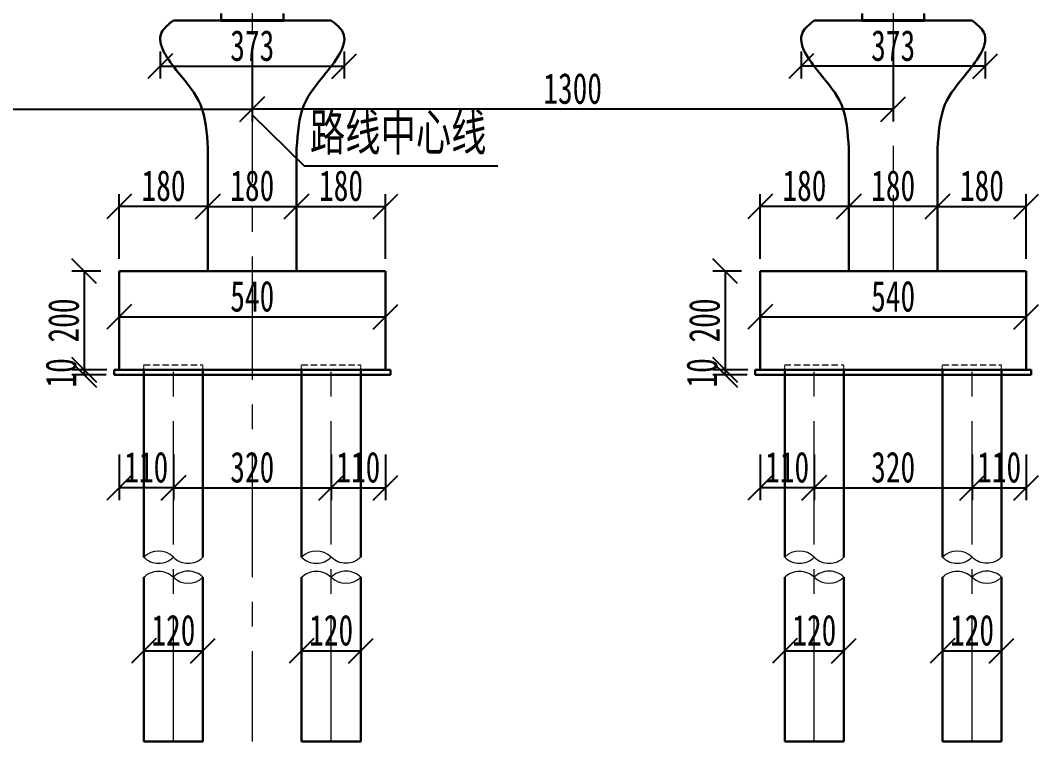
# Model space of a CAD drawing. Extents: x -2611510 to 954358, y -247163 to 181535.
# Drawn here: x 774715 to 795366, y -247163 to -232535 of the extents above; entities that cross this region are included whole.
import ezdxf

# ---------------------------------------------------------------- set-up
doc = ezdxf.new("R2010")
doc.units = 0
for name, pattern in [('CENTER', [2, 1.25, -0.25, 0.25, -0.25]), ('CONTINOUS', [0]), ('HIDDEN', [9.525, 6.35, -3.175])]:
    doc.linetypes.add(name, pattern=pattern)
doc.layers.get('Defpoints').update_dxf_attribs({"color": 8})
doc.layers.add('Dim', color=4, linetype='Continuous')
for name, color, linetype, lineweight in [('中心线', 2, 'CENTER', 15), ('标注', 3, 'Continuous', 18), ('桥塔结构', 4, 'Continuous', 40), ('细线', 6, 'Continuous', 18), ('结构', 1, 'Continuous', 30), ('虚线', 6, 'HIDDEN', 15)]:
    doc.layers.add(name, color=color, linetype=linetype, lineweight=lineweight)
doc.styles.add('fs', font='仿宋_GB2312.TTF', dxfattribs={"width": 0.7})
doc.styles.get("Standard").update_dxf_attribs({"font": '仿宋_GB2312.TTF', "width": 0.7})
doc.dimstyles.new('250-1', dxfattribs={"dimscale": 250, "dimtxt": 2.5, "dimasz": 2, "dimexe": 1, "dimexo": 1, "dimgap": 0, "dimtad": 0, "dimdec": 0, "dimlfac": 0.1, "dimrnd": 0.1, "dimzin": 12, "dimdsep": 46, "dimtxsty": 'Standard', "dimblk": 'OBLIQUE', "dimcen": -1, "dimclrd": 4, "dimclre": 256, "dimclrt": 4, "dimadec": 4, "dimazin": 0, "dimtp": 2, "dimtm": 3, "dimtfac": 0.5, "dimtdec": 0, "dimtmove": 2, "dimatfit": 3, "dimldrblk": 'OBLIQUE', "dimfxl": 5, "dimfxlon": 1, "dimtvp": 0.7, "dimtolj": 1, "dimtzin": 12, "dimarcsym": 0})

# ---------------------------------------------------------------- blocks, each defined once
blk = doc.blocks.new('_Oblique')
at = {"color": 0, "linetype": 'ByBlock', "lineweight": -2}
blk.add_line((-0.5, -0.5), (0.5, 0.5), dxfattribs=at)
blk = doc.blocks.new('*D234')
at = {"layer": 'Defpoints', "color": 0, "transparency": 16777216}
for p in [(777218, -244398), (778418, -244398), (778418, -245322)]:
    blk.add_point(p, dxfattribs=at)
at = {"layer": 'Dim', "lineweight": -2, "transparency": 16777216}
for p, q in [((777218, -244648), (777218, -245572)), ((778418, -244648), (778418, -245572))]:
    blk.add_line(p, q, dxfattribs=at)
at = {"layer": 'Dim', "color": 4, "lineweight": -2, "transparency": 16777216}
blk.add_line((777218, -245322), (778418, -245322), dxfattribs=at)
at = {"layer": 'Dim', "color": 4, "lineweight": -2, "transparency": 16777216, "xscale": 500, "yscale": 500, "zscale": 500, "rotation": 180}
blk.add_blockref('_Oblique', (777218, -245322), dxfattribs=at)
at = {"layer": 'Dim', "color": 4, "lineweight": -2, "transparency": 16777216, "xscale": 500, "yscale": 500, "zscale": 500}
blk.add_blockref('_Oblique', (778418, -245322), dxfattribs=at)
at = {"layer": 'Dim', "color": 4, "transparency": 16777216, "insert": (777818, -244906), "char_height": 625, "attachment_point": 5}
blk.add_mtext('\\A1;120', dxfattribs=at)
blk = doc.blocks.new('*D235')
at = {"layer": 'Defpoints', "color": 0, "transparency": 16777216}
for p in [(777818, -241092), (781018, -241092), (781018, -242016)]:
    blk.add_point(p, dxfattribs=at)
at = {"layer": 'Dim', "lineweight": -2, "transparency": 16777216}
for p, q in [((777818, -241342), (777818, -242266)), ((781018, -241342), (781018, -242266))]:
    blk.add_line(p, q, dxfattribs=at)
at = {"layer": 'Dim', "color": 4, "lineweight": -2, "transparency": 16777216}
blk.add_line((777818, -242016), (781018, -242016), dxfattribs=at)
at = {"layer": 'Dim', "color": 4, "lineweight": -2, "transparency": 16777216, "xscale": 500, "yscale": 500, "zscale": 500, "rotation": 180}
blk.add_blockref('_Oblique', (777818, -242016), dxfattribs=at)
at = {"layer": 'Dim', "color": 4, "lineweight": -2, "transparency": 16777216, "xscale": 500, "yscale": 500, "zscale": 500}
blk.add_blockref('_Oblique', (781018, -242016), dxfattribs=at)
at = {"layer": 'Dim', "color": 4, "transparency": 16777216, "insert": (779418, -241600), "char_height": 625, "attachment_point": 5}
blk.add_mtext('\\A1;320', dxfattribs=at)
blk = doc.blocks.new('*D236')
at = {"layer": 'Defpoints', "color": 0, "transparency": 16777216}
for p in [(780418, -244398), (781618, -244398), (781618, -245322)]:
    blk.add_point(p, dxfattribs=at)
at = {"layer": 'Dim', "lineweight": -2, "transparency": 16777216}
for p, q in [((780418, -244648), (780418, -245572)), ((781618, -244648), (781618, -245572))]:
    blk.add_line(p, q, dxfattribs=at)
at = {"layer": 'Dim', "color": 4, "lineweight": -2, "transparency": 16777216}
blk.add_line((780418, -245322), (781618, -245322), dxfattribs=at)
at = {"layer": 'Dim', "color": 4, "lineweight": -2, "transparency": 16777216, "xscale": 500, "yscale": 500, "zscale": 500, "rotation": 180}
blk.add_blockref('_Oblique', (780418, -245322), dxfattribs=at)
at = {"layer": 'Dim', "color": 4, "lineweight": -2, "transparency": 16777216, "xscale": 500, "yscale": 500, "zscale": 500}
blk.add_blockref('_Oblique', (781618, -245322), dxfattribs=at)
at = {"layer": 'Dim', "color": 4, "transparency": 16777216, "insert": (781018, -244906), "char_height": 625, "attachment_point": 5}
blk.add_mtext('\\A1;120', dxfattribs=at)
blk = doc.blocks.new('*D237')
at = {"layer": 'Defpoints', "color": 0, "transparency": 16777216}
for p in [(781018, -241092), (782118, -241092), (782118, -242016)]:
    blk.add_point(p, dxfattribs=at)
at = {"layer": 'Dim', "lineweight": -2, "transparency": 16777216}
for p, q in [((781018, -241342), (781018, -242266)), ((782118, -241342), (782118, -242266))]:
    blk.add_line(p, q, dxfattribs=at)
at = {"layer": 'Dim', "color": 4, "lineweight": -2, "transparency": 16777216}
blk.add_line((781018, -242016), (782118, -242016), dxfattribs=at)
at = {"layer": 'Dim', "color": 4, "lineweight": -2, "transparency": 16777216, "xscale": 500, "yscale": 500, "zscale": 500, "rotation": 180}
blk.add_blockref('_Oblique', (781018, -242016), dxfattribs=at)
at = {"layer": 'Dim', "color": 4, "lineweight": -2, "transparency": 16777216, "xscale": 500, "yscale": 500, "zscale": 500}
blk.add_blockref('_Oblique', (782118, -242016), dxfattribs=at)
at = {"layer": 'Dim', "color": 4, "transparency": 16777216, "insert": (781568, -241600), "char_height": 625, "attachment_point": 5}
blk.add_mtext('\\A1;110', dxfattribs=at)
blk = doc.blocks.new('*D238')
at = {"layer": 'Defpoints', "color": 0, "transparency": 16777216}
for p in [(776718, -241092), (777818, -241092), (776718, -242016)]:
    blk.add_point(p, dxfattribs=at)
at = {"layer": 'Dim', "lineweight": -2, "transparency": 16777216}
for p, q in [((776718, -241342), (776718, -242266)), ((777818, -241342), (777818, -242266))]:
    blk.add_line(p, q, dxfattribs=at)
at = {"layer": 'Dim', "color": 4, "lineweight": -2, "transparency": 16777216}
blk.add_line((777818, -242016), (776718, -242016), dxfattribs=at)
at = {"layer": 'Dim', "color": 4, "lineweight": -2, "transparency": 16777216, "xscale": 500, "yscale": 500, "zscale": 500, "rotation": 180}
blk.add_blockref('_Oblique', (776718, -242016), dxfattribs=at)
at = {"layer": 'Dim', "color": 4, "lineweight": -2, "transparency": 16777216, "xscale": 500, "yscale": 500, "zscale": 500}
blk.add_blockref('_Oblique', (777818, -242016), dxfattribs=at)
at = {"layer": 'Dim', "color": 4, "transparency": 16777216, "insert": (777268, -241600), "char_height": 625, "attachment_point": 5}
blk.add_mtext('\\A1;110', dxfattribs=at)
blk = doc.blocks.new('*D239')
at = {"layer": 'Defpoints', "color": 0, "transparency": 16777216}
for p in [(776718, -237622), (782118, -237622), (782118, -238550)]:
    blk.add_point(p, dxfattribs=at)
at = {"layer": 'Dim', "lineweight": -2, "transparency": 16777216}
for p, q in [((776718, -237872), (776718, -238800)), ((782118, -237872), (782118, -238800))]:
    blk.add_line(p, q, dxfattribs=at)
at = {"layer": 'Dim', "color": 4, "lineweight": -2, "transparency": 16777216}
blk.add_line((776718, -238550), (782118, -238550), dxfattribs=at)
at = {"layer": 'Dim', "color": 4, "lineweight": -2, "transparency": 16777216, "xscale": 500, "yscale": 500, "zscale": 500, "rotation": 180}
blk.add_blockref('_Oblique', (776718, -238550), dxfattribs=at)
at = {"layer": 'Dim', "color": 4, "lineweight": -2, "transparency": 16777216, "xscale": 500, "yscale": 500, "zscale": 500}
blk.add_blockref('_Oblique', (782118, -238550), dxfattribs=at)
at = {"layer": 'Dim', "color": 4, "transparency": 16777216, "insert": (779418, -238133), "char_height": 625, "attachment_point": 5}
blk.add_mtext('\\A1;540', dxfattribs=at)
blk = doc.blocks.new('*D240')
at = {"layer": 'Defpoints', "color": 0, "transparency": 16777216}
for p in [(776009, -239722), (776708, -239722), (776718, -239622)]:
    blk.add_point(p, dxfattribs=at)
at = {"layer": 'Dim', "lineweight": -2, "transparency": 16777216}
for p, q in [((776468, -239622), (775759, -239622)), ((776458, -239722), (775759, -239722))]:
    blk.add_line(p, q, dxfattribs=at)
at = {"layer": 'Dim', "color": 4, "lineweight": -2, "transparency": 16777216}
blk.add_line((776009, -239622), (776009, -239722), dxfattribs=at)
at = {"layer": 'Dim', "color": 4, "lineweight": -2, "transparency": 16777216, "xscale": 500, "yscale": 500, "zscale": 500}
for p, rotation in [((776009, -239622), 90), ((776009, -239722), 270)]:
    blk.add_blockref('_Oblique', p, dxfattribs=dict(at, rotation=rotation))
at = {"layer": 'Dim', "color": 4, "transparency": 16777216, "insert": (775540, -239684), "char_height": 625, "attachment_point": 5, "rotation": 90}
blk.add_mtext('\\A1;10', dxfattribs=at)
blk = doc.blocks.new('*D241')
at = {"layer": 'Defpoints', "color": 0, "transparency": 16777216}
for p in [(776594, -237622), (776009, -239622), (776594, -239622)]:
    blk.add_point(p, dxfattribs=at)
at = {"layer": 'Dim', "lineweight": -2, "transparency": 16777216}
for p, q in [((776344, -237622), (775759, -237622)), ((776344, -239622), (775759, -239622))]:
    blk.add_line(p, q, dxfattribs=at)
at = {"layer": 'Dim', "color": 4, "lineweight": -2, "transparency": 16777216}
blk.add_line((776009, -237622), (776009, -239622), dxfattribs=at)
at = {"layer": 'Dim', "color": 4, "lineweight": -2, "transparency": 16777216, "xscale": 500, "yscale": 500, "zscale": 500}
for p, rotation in [((776009, -237622), 90), ((776009, -239622), 270)]:
    blk.add_blockref('_Oblique', p, dxfattribs=dict(at, rotation=rotation))
at = {"layer": 'Dim', "color": 4, "transparency": 16777216, "insert": (775593, -238622), "char_height": 625, "attachment_point": 5, "rotation": 90}
blk.add_mtext('\\A1;200', dxfattribs=at)
blk = doc.blocks.new('*D242')
at = {"layer": 'Defpoints', "color": 0, "transparency": 16777216}
for p in [(790216, -244398), (791416, -244398), (791416, -245322)]:
    blk.add_point(p, dxfattribs=at)
at = {"layer": 'Dim', "lineweight": -2, "transparency": 16777216}
for p, q in [((790216, -244648), (790216, -245572)), ((791416, -244648), (791416, -245572))]:
    blk.add_line(p, q, dxfattribs=at)
at = {"layer": 'Dim', "color": 4, "lineweight": -2, "transparency": 16777216}
blk.add_line((790216, -245322), (791416, -245322), dxfattribs=at)
at = {"layer": 'Dim', "color": 4, "lineweight": -2, "transparency": 16777216, "xscale": 500, "yscale": 500, "zscale": 500, "rotation": 180}
blk.add_blockref('_Oblique', (790216, -245322), dxfattribs=at)
at = {"layer": 'Dim', "color": 4, "lineweight": -2, "transparency": 16777216, "xscale": 500, "yscale": 500, "zscale": 500}
blk.add_blockref('_Oblique', (791416, -245322), dxfattribs=at)
at = {"layer": 'Dim', "color": 4, "transparency": 16777216, "insert": (790816, -244906), "char_height": 625, "attachment_point": 5}
blk.add_mtext('\\A1;120', dxfattribs=at)
blk = doc.blocks.new('*D243')
at = {"layer": 'Defpoints', "color": 0, "transparency": 16777216}
for p in [(790816, -241092), (794016, -241092), (794016, -242016)]:
    blk.add_point(p, dxfattribs=at)
at = {"layer": 'Dim', "lineweight": -2, "transparency": 16777216}
for p, q in [((790816, -241342), (790816, -242266)), ((794016, -241342), (794016, -242266))]:
    blk.add_line(p, q, dxfattribs=at)
at = {"layer": 'Dim', "color": 4, "lineweight": -2, "transparency": 16777216}
blk.add_line((790816, -242016), (794016, -242016), dxfattribs=at)
at = {"layer": 'Dim', "color": 4, "lineweight": -2, "transparency": 16777216, "xscale": 500, "yscale": 500, "zscale": 500, "rotation": 180}
blk.add_blockref('_Oblique', (790816, -242016), dxfattribs=at)
at = {"layer": 'Dim', "color": 4, "lineweight": -2, "transparency": 16777216, "xscale": 500, "yscale": 500, "zscale": 500}
blk.add_blockref('_Oblique', (794016, -242016), dxfattribs=at)
at = {"layer": 'Dim', "color": 4, "transparency": 16777216, "insert": (792416, -241600), "char_height": 625, "attachment_point": 5}
blk.add_mtext('\\A1;320', dxfattribs=at)
blk = doc.blocks.new('*D244')
at = {"layer": 'Defpoints', "color": 0, "transparency": 16777216}
for p in [(793416, -244398), (794616, -244398), (794616, -245322)]:
    blk.add_point(p, dxfattribs=at)
at = {"layer": 'Dim', "lineweight": -2, "transparency": 16777216}
for p, q in [((793416, -244648), (793416, -245572)), ((794616, -244648), (794616, -245572))]:
    blk.add_line(p, q, dxfattribs=at)
at = {"layer": 'Dim', "color": 4, "lineweight": -2, "transparency": 16777216}
blk.add_line((793416, -245322), (794616, -245322), dxfattribs=at)
at = {"layer": 'Dim', "color": 4, "lineweight": -2, "transparency": 16777216, "xscale": 500, "yscale": 500, "zscale": 500, "rotation": 180}
blk.add_blockref('_Oblique', (793416, -245322), dxfattribs=at)
at = {"layer": 'Dim', "color": 4, "lineweight": -2, "transparency": 16777216, "xscale": 500, "yscale": 500, "zscale": 500}
blk.add_blockref('_Oblique', (794616, -245322), dxfattribs=at)
at = {"layer": 'Dim', "color": 4, "transparency": 16777216, "insert": (794016, -244906), "char_height": 625, "attachment_point": 5}
blk.add_mtext('\\A1;120', dxfattribs=at)
blk = doc.blocks.new('*D245')
at = {"layer": 'Defpoints', "color": 0, "transparency": 16777216}
for p in [(794016, -241092), (795116, -241092), (795116, -242016)]:
    blk.add_point(p, dxfattribs=at)
at = {"layer": 'Dim', "lineweight": -2, "transparency": 16777216}
for p, q in [((794016, -241342), (794016, -242266)), ((795116, -241342), (795116, -242266))]:
    blk.add_line(p, q, dxfattribs=at)
at = {"layer": 'Dim', "color": 4, "lineweight": -2, "transparency": 16777216}
blk.add_line((794016, -242016), (795116, -242016), dxfattribs=at)
at = {"layer": 'Dim', "color": 4, "lineweight": -2, "transparency": 16777216, "xscale": 500, "yscale": 500, "zscale": 500, "rotation": 180}
blk.add_blockref('_Oblique', (794016, -242016), dxfattribs=at)
at = {"layer": 'Dim', "color": 4, "lineweight": -2, "transparency": 16777216, "xscale": 500, "yscale": 500, "zscale": 500}
blk.add_blockref('_Oblique', (795116, -242016), dxfattribs=at)
at = {"layer": 'Dim', "color": 4, "transparency": 16777216, "insert": (794566, -241600), "char_height": 625, "attachment_point": 5}
blk.add_mtext('\\A1;110', dxfattribs=at)
blk = doc.blocks.new('*D246')
at = {"layer": 'Defpoints', "color": 0, "transparency": 16777216}
for p in [(789716, -241092), (790816, -241092), (789716, -242016)]:
    blk.add_point(p, dxfattribs=at)
at = {"layer": 'Dim', "lineweight": -2, "transparency": 16777216}
for p, q in [((789716, -241342), (789716, -242266)), ((790816, -241342), (790816, -242266))]:
    blk.add_line(p, q, dxfattribs=at)
at = {"layer": 'Dim', "color": 4, "lineweight": -2, "transparency": 16777216}
blk.add_line((790816, -242016), (789716, -242016), dxfattribs=at)
at = {"layer": 'Dim', "color": 4, "lineweight": -2, "transparency": 16777216, "xscale": 500, "yscale": 500, "zscale": 500, "rotation": 180}
blk.add_blockref('_Oblique', (789716, -242016), dxfattribs=at)
at = {"layer": 'Dim', "color": 4, "lineweight": -2, "transparency": 16777216, "xscale": 500, "yscale": 500, "zscale": 500}
blk.add_blockref('_Oblique', (790816, -242016), dxfattribs=at)
at = {"layer": 'Dim', "color": 4, "transparency": 16777216, "insert": (790266, -241600), "char_height": 625, "attachment_point": 5}
blk.add_mtext('\\A1;110', dxfattribs=at)
blk = doc.blocks.new('*D247')
at = {"layer": 'Defpoints', "color": 0, "transparency": 16777216}
for p in [(789716, -237622), (795116, -237622), (795116, -238550)]:
    blk.add_point(p, dxfattribs=at)
at = {"layer": 'Dim', "lineweight": -2, "transparency": 16777216}
for p, q in [((789716, -237872), (789716, -238800)), ((795116, -237872), (795116, -238800))]:
    blk.add_line(p, q, dxfattribs=at)
at = {"layer": 'Dim', "color": 4, "lineweight": -2, "transparency": 16777216}
blk.add_line((789716, -238550), (795116, -238550), dxfattribs=at)
at = {"layer": 'Dim', "color": 4, "lineweight": -2, "transparency": 16777216, "xscale": 500, "yscale": 500, "zscale": 500, "rotation": 180}
blk.add_blockref('_Oblique', (789716, -238550), dxfattribs=at)
at = {"layer": 'Dim', "color": 4, "lineweight": -2, "transparency": 16777216, "xscale": 500, "yscale": 500, "zscale": 500}
blk.add_blockref('_Oblique', (795116, -238550), dxfattribs=at)
at = {"layer": 'Dim', "color": 4, "transparency": 16777216, "insert": (792416, -238133), "char_height": 625, "attachment_point": 5}
blk.add_mtext('\\A1;540', dxfattribs=at)
blk = doc.blocks.new('*D248')
at = {"layer": 'Defpoints', "color": 0, "transparency": 16777216}
for p in [(789007, -239722), (789706, -239722), (789716, -239622)]:
    blk.add_point(p, dxfattribs=at)
at = {"layer": 'Dim', "lineweight": -2, "transparency": 16777216}
for p, q in [((789466, -239622), (788757, -239622)), ((789456, -239722), (788757, -239722))]:
    blk.add_line(p, q, dxfattribs=at)
at = {"layer": 'Dim', "color": 4, "lineweight": -2, "transparency": 16777216}
blk.add_line((789007, -239622), (789007, -239722), dxfattribs=at)
at = {"layer": 'Dim', "color": 4, "lineweight": -2, "transparency": 16777216, "xscale": 500, "yscale": 500, "zscale": 500}
for p, rotation in [((789007, -239622), 90), ((789007, -239722), 270)]:
    blk.add_blockref('_Oblique', p, dxfattribs=dict(at, rotation=rotation))
at = {"layer": 'Dim', "color": 4, "transparency": 16777216, "insert": (788538, -239684), "char_height": 625, "attachment_point": 5, "rotation": 90}
blk.add_mtext('\\A1;10', dxfattribs=at)
blk = doc.blocks.new('*D249')
at = {"layer": 'Defpoints', "color": 0, "transparency": 16777216}
for p in [(789592, -237622), (789007, -239622), (789592, -239622)]:
    blk.add_point(p, dxfattribs=at)
at = {"layer": 'Dim', "lineweight": -2, "transparency": 16777216}
for p, q in [((789342, -237622), (788757, -237622)), ((789342, -239622), (788757, -239622))]:
    blk.add_line(p, q, dxfattribs=at)
at = {"layer": 'Dim', "color": 4, "lineweight": -2, "transparency": 16777216}
blk.add_line((789007, -237622), (789007, -239622), dxfattribs=at)
at = {"layer": 'Dim', "color": 4, "lineweight": -2, "transparency": 16777216, "xscale": 500, "yscale": 500, "zscale": 500}
for p, rotation in [((789007, -237622), 90), ((789007, -239622), 270)]:
    blk.add_blockref('_Oblique', p, dxfattribs=dict(at, rotation=rotation))
at = {"layer": 'Dim', "color": 4, "transparency": 16777216, "insert": (788591, -238622), "char_height": 625, "attachment_point": 5, "rotation": 90}
blk.add_mtext('\\A1;200', dxfattribs=at)
blk = doc.blocks.new('*D333')
at = {"layer": 'Defpoints', "color": 0}
for p in [(776718, -236308), (776718, -237622), (778518, -237622)]:
    blk.add_point(p, dxfattribs=at)
at = {"layer": 'Dim', "lineweight": -2}
for p, q in [((776718, -237372), (776718, -236058)), ((778518, -237372), (778518, -236058))]:
    blk.add_line(p, q, dxfattribs=at)
at = {"layer": 'Dim', "color": 4, "lineweight": -2}
blk.add_line((778518, -236308), (776718, -236308), dxfattribs=at)
at = {"layer": 'Dim', "color": 4, "lineweight": -2, "xscale": 500, "yscale": 500, "zscale": 500, "rotation": 180}
blk.add_blockref('_Oblique', (776718, -236308), dxfattribs=at)
at = {"layer": 'Dim', "color": 4, "lineweight": -2, "xscale": 500, "yscale": 500, "zscale": 500}
blk.add_blockref('_Oblique', (778518, -236308), dxfattribs=at)
at = {"layer": 'Dim', "color": 4, "insert": (777618, -235891), "char_height": 625, "attachment_point": 5}
blk.add_mtext('\\A1;180', dxfattribs=at)
blk = doc.blocks.new('*D334')
at = {"layer": 'Defpoints', "color": 0}
for p in [(782118, -236308), (780318, -237622), (782118, -237622)]:
    blk.add_point(p, dxfattribs=at)
at = {"layer": 'Dim', "lineweight": -2}
for p, q in [((780318, -237372), (780318, -236058)), ((782118, -237372), (782118, -236058))]:
    blk.add_line(p, q, dxfattribs=at)
at = {"layer": 'Dim', "color": 4, "lineweight": -2}
blk.add_line((780318, -236308), (782118, -236308), dxfattribs=at)
at = {"layer": 'Dim', "color": 4, "lineweight": -2, "xscale": 500, "yscale": 500, "zscale": 500, "rotation": 180}
blk.add_blockref('_Oblique', (780318, -236308), dxfattribs=at)
at = {"layer": 'Dim', "color": 4, "lineweight": -2, "xscale": 500, "yscale": 500, "zscale": 500}
blk.add_blockref('_Oblique', (782118, -236308), dxfattribs=at)
at = {"layer": 'Dim', "color": 4, "insert": (781218, -235891), "char_height": 625, "attachment_point": 5}
blk.add_mtext('\\A1;180', dxfattribs=at)
blk = doc.blocks.new('*D335')
at = {"layer": 'Defpoints', "color": 0}
for p in [(777551, -232918), (781285, -232918), (781285, -233466)]:
    blk.add_point(p, dxfattribs=at)
at = {"layer": 'Dim', "lineweight": -2}
for p, q in [((777551, -233168), (777551, -233716)), ((781285, -233168), (781285, -233716))]:
    blk.add_line(p, q, dxfattribs=at)
at = {"layer": 'Dim', "color": 4, "lineweight": -2}
blk.add_line((777551, -233466), (781285, -233466), dxfattribs=at)
at = {"layer": 'Dim', "color": 4, "lineweight": -2, "xscale": 500, "yscale": 500, "zscale": 500, "rotation": 180}
blk.add_blockref('_Oblique', (777551, -233466), dxfattribs=at)
at = {"layer": 'Dim', "color": 4, "lineweight": -2, "xscale": 500, "yscale": 500, "zscale": 500}
blk.add_blockref('_Oblique', (781285, -233466), dxfattribs=at)
at = {"layer": 'Dim', "color": 4, "insert": (779418, -233050), "char_height": 625, "attachment_point": 5}
blk.add_mtext('\\A1;373', dxfattribs=at)
blk = doc.blocks.new('*D336')
at = {"layer": 'Defpoints', "color": 0}
for p in [(780318, -236308), (778518, -236833), (780318, -236833)]:
    blk.add_point(p, dxfattribs=at)
at = {"layer": 'Dim', "lineweight": -2}
for p, q in [((778518, -236583), (778518, -236058)), ((780318, -236583), (780318, -236058))]:
    blk.add_line(p, q, dxfattribs=at)
at = {"layer": 'Dim', "color": 4, "lineweight": -2}
blk.add_line((778518, -236308), (780318, -236308), dxfattribs=at)
at = {"layer": 'Dim', "color": 4, "lineweight": -2, "xscale": 500, "yscale": 500, "zscale": 500, "rotation": 180}
blk.add_blockref('_Oblique', (778518, -236308), dxfattribs=at)
at = {"layer": 'Dim', "color": 4, "lineweight": -2, "xscale": 500, "yscale": 500, "zscale": 500}
blk.add_blockref('_Oblique', (780318, -236308), dxfattribs=at)
at = {"layer": 'Dim', "color": 4, "insert": (779418, -235891), "char_height": 625, "attachment_point": 5}
blk.add_mtext('\\A1;180', dxfattribs=at)
blk = doc.blocks.new('*D337')
at = {"layer": 'Defpoints', "color": 0}
for p in [(795116, -236308), (793316, -237622), (795116, -237622)]:
    blk.add_point(p, dxfattribs=at)
at = {"layer": 'Dim', "lineweight": -2}
for p, q in [((793316, -237372), (793316, -236058)), ((795116, -237372), (795116, -236058))]:
    blk.add_line(p, q, dxfattribs=at)
at = {"layer": 'Dim', "color": 4, "lineweight": -2}
blk.add_line((793316, -236308), (795116, -236308), dxfattribs=at)
at = {"layer": 'Dim', "color": 4, "lineweight": -2, "xscale": 500, "yscale": 500, "zscale": 500, "rotation": 180}
blk.add_blockref('_Oblique', (793316, -236308), dxfattribs=at)
at = {"layer": 'Dim', "color": 4, "lineweight": -2, "xscale": 500, "yscale": 500, "zscale": 500}
blk.add_blockref('_Oblique', (795116, -236308), dxfattribs=at)
at = {"layer": 'Dim', "color": 4, "insert": (794216, -235891), "char_height": 625, "attachment_point": 5}
blk.add_mtext('\\A1;180', dxfattribs=at)
blk = doc.blocks.new('*D338')
at = {"layer": 'Defpoints', "color": 0}
for p in [(789716, -236308), (789716, -237622), (791516, -237622)]:
    blk.add_point(p, dxfattribs=at)
at = {"layer": 'Dim', "lineweight": -2}
for p, q in [((789716, -237372), (789716, -236058)), ((791516, -237372), (791516, -236058))]:
    blk.add_line(p, q, dxfattribs=at)
at = {"layer": 'Dim', "color": 4, "lineweight": -2}
blk.add_line((791516, -236308), (789716, -236308), dxfattribs=at)
at = {"layer": 'Dim', "color": 4, "lineweight": -2, "xscale": 500, "yscale": 500, "zscale": 500, "rotation": 180}
blk.add_blockref('_Oblique', (789716, -236308), dxfattribs=at)
at = {"layer": 'Dim', "color": 4, "lineweight": -2, "xscale": 500, "yscale": 500, "zscale": 500}
blk.add_blockref('_Oblique', (791516, -236308), dxfattribs=at)
at = {"layer": 'Dim', "color": 4, "insert": (790616, -235891), "char_height": 625, "attachment_point": 5}
blk.add_mtext('\\A1;180', dxfattribs=at)
blk = doc.blocks.new('*D339')
at = {"layer": 'Defpoints', "color": 0}
for p in [(790549, -232918), (794283, -232918), (790549, -233466)]:
    blk.add_point(p, dxfattribs=at)
at = {"layer": 'Dim', "lineweight": -2}
for p, q in [((790549, -233168), (790549, -233716)), ((794283, -233168), (794283, -233716))]:
    blk.add_line(p, q, dxfattribs=at)
at = {"layer": 'Dim', "color": 4, "lineweight": -2}
blk.add_line((794283, -233466), (790549, -233466), dxfattribs=at)
at = {"layer": 'Dim', "color": 4, "lineweight": -2, "xscale": 500, "yscale": 500, "zscale": 500, "rotation": 180}
blk.add_blockref('_Oblique', (790549, -233466), dxfattribs=at)
at = {"layer": 'Dim', "color": 4, "lineweight": -2, "xscale": 500, "yscale": 500, "zscale": 500}
blk.add_blockref('_Oblique', (794283, -233466), dxfattribs=at)
at = {"layer": 'Dim', "color": 4, "insert": (792416, -233050), "char_height": 625, "attachment_point": 5}
blk.add_mtext('\\A1;373', dxfattribs=at)
blk = doc.blocks.new('*D340')
at = {"layer": 'Defpoints', "color": 0}
for p in [(791516, -236308), (791516, -236833), (793316, -236833)]:
    blk.add_point(p, dxfattribs=at)
at = {"layer": 'Dim', "lineweight": -2}
for p, q in [((791516, -236583), (791516, -236058)), ((793316, -236583), (793316, -236058))]:
    blk.add_line(p, q, dxfattribs=at)
at = {"layer": 'Dim', "color": 4, "lineweight": -2}
blk.add_line((793316, -236308), (791516, -236308), dxfattribs=at)
at = {"layer": 'Dim', "color": 4, "lineweight": -2, "xscale": 500, "yscale": 500, "zscale": 500, "rotation": 180}
blk.add_blockref('_Oblique', (791516, -236308), dxfattribs=at)
at = {"layer": 'Dim', "color": 4, "lineweight": -2, "xscale": 500, "yscale": 500, "zscale": 500}
blk.add_blockref('_Oblique', (793316, -236308), dxfattribs=at)
at = {"layer": 'Dim', "color": 4, "insert": (792416, -235891), "char_height": 625, "attachment_point": 5}
blk.add_mtext('\\A1;180', dxfattribs=at)
blk = doc.blocks.new('*D341')
at = {"layer": 'Defpoints', "color": 0}
for p in [(779416, -232729), (792416, -232729), (779416, -234336)]:
    blk.add_point(p, dxfattribs=at)
at = {"layer": 'Dim', "lineweight": -2}
for p, q in [((779416, -233086), (779416, -234586)), ((792416, -233086), (792416, -234586))]:
    blk.add_line(p, q, dxfattribs=at)
at = {"layer": 'Dim', "color": 4, "lineweight": -2}
blk.add_line((792416, -234336), (779416, -234336), dxfattribs=at)
at = {"layer": 'Dim', "color": 4, "lineweight": -2, "xscale": 500, "yscale": 500, "zscale": 500, "rotation": 180}
blk.add_blockref('_Oblique', (779416, -234336), dxfattribs=at)
at = {"layer": 'Dim', "color": 4, "lineweight": -2, "xscale": 500, "yscale": 500, "zscale": 500}
blk.add_blockref('_Oblique', (792416, -234336), dxfattribs=at)
at = {"layer": 'Dim', "color": 4, "insert": (785916, -233920), "char_height": 625, "attachment_point": 5}
blk.add_mtext('\\A1;1300', dxfattribs=at)
blk = doc.blocks.new('*D346')
at = {"layer": 'Defpoints', "color": 0}
for p in [(766416, -232729), (779416, -232729), (779416, -234336)]:
    blk.add_point(p, dxfattribs=at)
at = {"layer": 'Dim', "lineweight": -2}
for p, q in [((766416, -233086), (766416, -234586)), ((779416, -233086), (779416, -234586))]:
    blk.add_line(p, q, dxfattribs=at)
at = {"layer": 'Dim', "color": 4, "lineweight": -2}
blk.add_line((766416, -234336), (779416, -234336), dxfattribs=at)
at = {"layer": 'Dim', "color": 4, "lineweight": -2, "xscale": 500, "yscale": 500, "zscale": 500, "rotation": 180}
blk.add_blockref('_Oblique', (766416, -234336), dxfattribs=at)
at = {"layer": 'Dim', "color": 4, "lineweight": -2, "xscale": 500, "yscale": 500, "zscale": 500}
blk.add_blockref('_Oblique', (779416, -234336), dxfattribs=at)
at = {"layer": 'Dim', "color": 4, "insert": (772916, -233920), "char_height": 625, "attachment_point": 5}
blk.add_mtext('\\A1;1300', dxfattribs=at)

msp = doc.modelspace()

# ---------------------------------------------------------------- linework, layer by layer
at = {"layer": 'Dim'}
for p, q in [((779416.3, -234453.5), (780470.3, -235486.3)), ((780470.3, -235486.3), (784396.2, -235486.3))]:
    msp.add_line(p, q, dxfattribs=at)
at = {"layer": '中心线', "ltscale": 2000}
for p, q in [((779416.3, -229325.2), (779416.3, -247162.8)), ((792416.3, -232081.8), (792416.3, -237622.2)), ((777818.2, -247162.8), (777818.2, -239622.2)), ((781018.2, -247162.8), (781018.2, -239622.2)), ((790816.3, -247162.8), (790816.3, -239622.2)), ((794016.3, -247162.8), (794016.3, -239622.2))]:
    msp.add_line(p, q, dxfattribs=at)
at = {"layer": '桥塔结构'}
for p, q in [((778788.2, -232535.3), (780048.2, -232535.3)), ((793046.3, -232535.3), (791786.3, -232535.3))]:
    msp.add_line(p, q, dxfattribs=at)
at = {"layer": '细线', "elevation": 0}
for points in [[(781618.2, -243421.5, -0.416), (781018.2, -243421.5, 0.408), (780418.2, -243421.5, 0.416), (781018.2, -243421.5, 0.416)], [(794616.3, -243421.5, -0.416), (794016.3, -243421.5, 0.408), (793416.3, -243421.5, 0.416), (794016.3, -243421.5, 0.416)], [(777218.2, -243829.5, -0.416), (777818.2, -243829.5, 0.408), (778418.2, -243829.5, 0.416), (777818.2, -243829.5, 0.416)], [(780418.2, -243829.5, -0.416), (781018.2, -243829.5, 0.408), (781618.2, -243829.5, 0.416), (781018.2, -243829.5, 0.416)], [(790216.3, -243829.5, -0.416), (790816.3, -243829.5, 0.408), (791416.3, -243829.5, 0.416), (790816.3, -243829.5, 0.416)], [(793416.3, -243829.5, -0.416), (794016.3, -243829.5, 0.408), (794616.3, -243829.5, 0.416), (794016.3, -243829.5, 0.416)]]:
    msp.add_lwpolyline(points, format="xyb", dxfattribs=at)
at = {"layer": '细线'}
for centre, radius, start, end in [((777518.2, -243727.9), 428.8, 45.60908, 134.39092), ((777518.2, -243123.3), 423, 224.82538, 315.17462), ((778118.2, -243123.3), 423, 224.82538, 315.17462), ((790516.3, -243727.9), 428.8, 45.60908, 134.39092), ((790516.3, -243123.3), 423, 224.82538, 315.17462), ((791116.3, -243123.3), 423, 224.82538, 315.17462)]:
    msp.add_arc(centre, radius, start, end, dxfattribs=at)
at = {"layer": '结构', "linetype": 'CONTINOUS'}
for p, q in [((777818.2, -232535.3), (781018.2, -232535.3)), ((778788.2, -232535.3), (778788.2, -232393.3)), ((780048.2, -232535.3), (780048.2, -232393.3)), ((794016.3, -232535.3), (790816.3, -232535.3)), ((791786.3, -232535.3), (791786.3, -232393.3)), ((793046.3, -232535.3), (793046.3, -232393.3)), ((778518.2, -235133), (778518.2, -237622.2)), ((780318.2, -235133), (780318.2, -237622.2)), ((791516.3, -235133), (791516.3, -237622.2)), ((793316.3, -235133), (793316.3, -237622.2)), ((776718.2, -239622.2), (776718.2, -237622.2)), ((776718.2, -237622.2), (782118.2, -237622.2)), ((782118.2, -239622.2), (782118.2, -237622.2)), ((789716.3, -239622.2), (789716.3, -237622.2)), ((789716.3, -237622.2), (795116.3, -237622.2)), ((795116.3, -239622.2), (795116.3, -237622.2)), ((776718.2, -239622.2), (776618.2, -239622.2)), ((776618.2, -239622.2), (776618.2, -239722.2)), ((776618.2, -239722.2), (782218.2, -239722.2)), ((776718.2, -239622.2), (782118.2, -239622.2)), ((777218.2, -243421.5), (777218.2, -239622.2)), ((778418.2, -243421.5), (778418.2, -239622.2)), ((780418.2, -243421.5), (780418.2, -239622.2)), ((781618.2, -243421.5), (781618.2, -239622.2)), ((782118.2, -239622.2), (782218.2, -239622.2)), ((782218.2, -239622.2), (782218.2, -239722.2)), ((789716.3, -239622.2), (789616.3, -239622.2)), ((789616.3, -239622.2), (789616.3, -239722.2)), ((789616.3, -239722.2), (795216.3, -239722.2)), ((789716.3, -239622.2), (795116.3, -239622.2)), ((790216.3, -243421.5), (790216.3, -239622.2)), ((791416.3, -243421.5), (791416.3, -239622.2)), ((793416.3, -243421.5), (793416.3, -239622.2)), ((794616.3, -243421.5), (794616.3, -239622.2)), ((795116.3, -239622.2), (795216.3, -239622.2)), ((795216.3, -239622.2), (795216.3, -239722.2)), ((777218.2, -247162.8), (777218.2, -243829.5)), ((778418.2, -247162.8), (778418.2, -243829.5)), ((780418.2, -247162.8), (780418.2, -243829.5)), ((781618.2, -247162.8), (781618.2, -243829.5)), ((790216.3, -247162.8), (790216.3, -243829.5)), ((791416.3, -247162.8), (791416.3, -243829.5)), ((793416.3, -247162.8), (793416.3, -243829.5)), ((794616.3, -247162.8), (794616.3, -243829.5)), ((778418.2, -247162.8), (777218.2, -247162.8)), ((780418.2, -247162.8), (781618.2, -247162.8)), ((791416.3, -247162.8), (790216.3, -247162.8)), ((793416.3, -247162.8), (794616.3, -247162.8))]:
    msp.add_line(p, q, dxfattribs=at)
for points in [[(777818.2, -232535.3), (777579.7, -232781.8), (777917.5, -233594), (778367.8, -234243.7), (778518.2, -235133)], [(781018.2, -232535.3), (781256.8, -232781.8), (780919, -233594), (780468.7, -234243.7), (780318.2, -235133)], [(790816.3, -232535.3), (790577.8, -232781.8), (790915.6, -233594), (791365.9, -234243.7), (791516.3, -235133)], [(794016.3, -232535.3), (794254.9, -232781.8), (793917.1, -233594), (793466.8, -234243.7), (793316.3, -235133)]]:
    msp.add_spline(points, degree=3, dxfattribs=at)
at = {"layer": '虚线', "ltscale": 3}
for p, q in [((777218.2, -239622.2), (777218.2, -239522.2)), ((778418.2, -239622.2), (778418.2, -239522.2)), ((780418.2, -239622.2), (780418.2, -239522.2)), ((781618.2, -239622.2), (781618.2, -239522.2)), ((790216.3, -239622.2), (790216.3, -239522.2)), ((791416.3, -239622.2), (791416.3, -239522.2)), ((793416.3, -239622.2), (793416.3, -239522.2)), ((794616.3, -239622.2), (794616.3, -239522.2))]:
    msp.add_line(p, q, dxfattribs=at)
at = {"layer": '虚线', "ltscale": 20}
for p, q in [((777218.2, -239522.2), (778418.2, -239522.2)), ((780418.2, -239522.2), (781618.2, -239522.2)), ((790216.3, -239522.2), (791416.3, -239522.2)), ((793416.3, -239522.2), (794616.3, -239522.2))]:
    msp.add_line(p, q, dxfattribs=at)

# ---------------------------------------------------------------- texts
at = {"layer": '标注', "color": 7, "insert": (780587.2, -234426.6), "char_height": 750, "width": 4133.367, "attachment_point": 1, "rotation": 360, "line_spacing_factor": 0.768, "style": 'fs'}
msp.add_mtext('路线中心线', dxfattribs=at)

# ---------------------------------------------------------------- dimensions: what is measured, and where the dimension line sits
at = {"layer": 'Dim'}
for base, p1, p2, picture, middle in [((779416.3, -234336.3), (766416.3, -232729.2), (779416.3, -232729.2), '*D346', (772916.3, -233920)), ((781285.4, -233465.9), (777551.1, -232918.3), (781285.4, -232918.3), '*D335', (779418.2, -233049.7)), ((776718.2, -236307.5), (778518.2, -237622.2), (776718.2, -237622.2), '*D333', (777618.2, -235891.3)), ((780318.2, -236307.5), (778518.2, -236832.8), (780318.2, -236832.8), '*D336', (779418.2, -235891.3)), ((782118.2, -236307.5), (780318.2, -237622.2), (782118.2, -237622.2), '*D334', (781218.2, -235891.3)), ((782118.2, -238549.7), (776718.2, -237622.2), (782118.2, -237622.2), '*D239', (779418.2, -238133.5)), ((795116.3, -238549.7), (789716.3, -237622.2), (795116.3, -237622.2), '*D247', (792416.3, -238133.5)), ((776718.2, -242016.2), (777818.2, -241092), (776718.2, -241092), '*D238', (777268.2, -241600)), ((781018.2, -242016.2), (777818.2, -241092), (781018.2, -241092), '*D235', (779418.2, -241600)), ((782118.2, -242016.2), (781018.2, -241092), (782118.2, -241092), '*D237', (781568.2, -241600)), ((789716.3, -242016.2), (790816.3, -241092), (789716.3, -241092), '*D246', (790266.3, -241600)), ((794016.3, -242016.2), (790816.3, -241092), (794016.3, -241092), '*D243', (792416.3, -241600)), ((795116.3, -242016.2), (794016.3, -241092), (795116.3, -241092), '*D245', (794566.3, -241600)), ((778418.2, -245322), (777218.2, -244397.8), (778418.2, -244397.8), '*D234', (777818.2, -244905.8)), ((781618.2, -245322), (780418.2, -244397.8), (781618.2, -244397.8), '*D236', (781018.2, -244905.8)), ((791416.3, -245322), (790216.3, -244397.8), (791416.3, -244397.8), '*D242', (790816.3, -244905.8)), ((794616.3, -245322), (793416.3, -244397.8), (794616.3, -244397.8), '*D244', (794016.3, -244905.8))]:
    dim = msp.add_linear_dim(base=base, p1=p1, p2=p2, dimstyle='250-1', override={"dimblk": 'Oblique'}, dxfattribs=at)
    dim.commit()
    dim.dimension.update_dxf_attribs({"geometry": picture, "text_midpoint": middle})
for base, p1, p2, angle, picture, middle in [((779416.3, -234336.3), (792416.3, -232729.2), (779416.3, -232729.2), 180, '*D341', (785916.3, -233920)), ((790549.2, -233465.9), (794283.5, -232918.3), (790549.2, -232918.3), 180, '*D339', (792416.3, -233049.7)), ((789716.3, -236307.5), (791516.3, -237622.2), (789716.3, -237622.2), 180, '*D338', (790616.3, -235891.3)), ((791516.3, -236307.5), (793316.3, -236832.8), (791516.3, -236832.8), 180, '*D340', (792416.3, -235891.3)), ((795116.3, -236307.5), (793316.3, -237622.2), (795116.3, -237622.2), 180, '*D337', (794216.3, -235891.3)), ((776008.8, -239622.2), (776593.6, -237622.2), (776593.6, -239622.2), 90, '*D241', (775592.6, -238622.2)), ((789006.9, -239622.2), (789591.7, -237622.2), (789591.7, -239622.2), 90, '*D249', (788590.7, -238622.2))]:
    dim = msp.add_linear_dim(base=base, p1=p1, p2=p2, angle=angle, dimstyle='250-1', override={"dimblk": 'Oblique'}, dxfattribs=at)
    dim.commit()
    dim.dimension.update_dxf_attribs({"geometry": picture, "text_midpoint": middle})
for base, p1, p2, picture, middle in [((776008.8, -239722.2), (776718.2, -239622.2), (776708.1, -239722.2), '*D240', (775539.7, -239684)), ((789006.9, -239722.2), (789716.3, -239622.2), (789706.2, -239722.2), '*D248', (788537.8, -239684))]:
    dim = msp.add_linear_dim(base=base, p1=p1, p2=p2, angle=90, dimstyle='250-1', override={"dimblk": 'Oblique'}, dxfattribs=at)
    dim.commit()
    dim.dimension.update_dxf_attribs({"geometry": picture, "text_midpoint": middle, "dimtype": 160})

doc.saveas('drawing.dxf')
